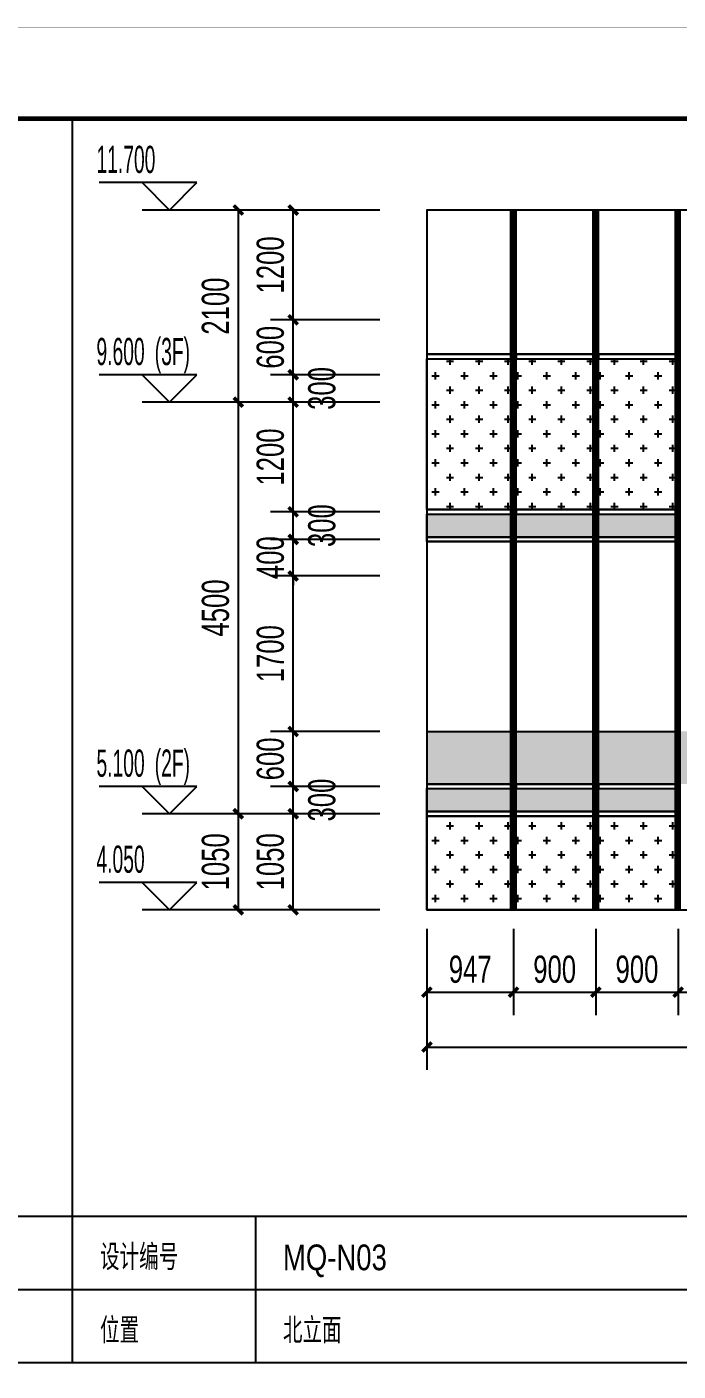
# Model space of a CAD drawing. Extents: x -483182 to 812890, y -390528 to -214858.
# Drawn here: x -155345 to -148224, y -309085 to -294389 of the extents above; entities that cross this region are included whole.
import ezdxf

# ---------------------------------------------------------------- set-up
doc = ezdxf.new("R2010")
doc.units = 0
doc.header["$LTSCALE"] = 1000
doc.header["$MEASUREMENT"] = 0
doc.linetypes.add('ACAD_ISO05W100', pattern=[34, 24, -3, 0.5, -3, 0.5, -3])
for name, color, linetype in [('01-标注_尺寸', 124, 'Continuous'), ('01-标注_标高', 200, 'Continuous'), ('01-标注_轴线坐标', 132, 'Continuous'), ('02-TEXT_标注', 130, 'Continuous'), ('05-填充_156', 156, 'Continuous'), ('05-填充_168', 168, 'Continuous'), ('05-填充_18', 18, 'Continuous'), ('05-填充_天正', 14, 'Continuous'), ('A-0-图名图例', 2, 'Continuous'), ('A-C_幕墙龙骨', 133, 'Continuous'), ('A-C_窗', 140, 'Continuous')]:
    doc.layers.add(name, color=color, linetype=linetype)
doc.styles.add('_TCH_DIM', font='ros.shx', dxfattribs={"width": 0.75, "bigfont": 'jd.shx'})
doc.styles.add('_TCH_DIM_T3', font='ros.shx', dxfattribs={"width": 0.705882, "bigfont": 'jd.shx'})
doc.dimstyles.new('_TCH_ARCH&&100', dxfattribs={"dimtxt": 297.5, "dimasz": 100, "dimexe": 250, "dimexo": 300, "dimgap": 100, "dimtad": 1, "dimdec": 0, "dimzin": 0, "dimdsep": 46, "dimtxsty": '_TCH_DIM_T3', "dimblk": 'ARCHTICK', "dimcen": 0.09, "dimclrt": 7, "dimazin": 2, "dimtfac": 1, "dimtdec": 0, "dimtix": 1, "dimtmove": 2, "dimatfit": 3, "dimfxl": 0, "dimtolj": 1, "dimtzin": 0, "dimarcsym": 0})
pattern_1 = [(0, (-30372, 317429.43), (158.75, 158.75), [79.375, -238.125]), (90, (-30332.32, 317389.74), (-158.75, 158.75), [79.375, -238.125])]
pattern_2 = [(0, (-31272, 317429.43), (158.75, 158.75), [79.375, -238.125]), (90, (-31232.32, 317389.74), (-158.75, 158.75), [79.375, -238.125])]
pattern_3 = [(0, (-32172, 317429.43), (158.75, 158.75), [79.375, -238.125]), (90, (-32132.32, 317389.74), (-158.75, 158.75), [79.375, -238.125])]

# ---------------------------------------------------------------- blocks, each defined once
blk = doc.blocks.new('jdtyrs')
at = {"layer": '05-填充_156'}
h = blk.add_hatch(dxfattribs=at)
h.set_pattern_fill('CROSS', color=136, scale=100)
h.set_pattern_definition(pattern_3)
h.paths.add_polyline_path([(0, 5875), (917, 5875), (917, 4225), (0, 4225)])
h = blk.add_hatch(dxfattribs=at)
h.set_pattern_fill('CROSS', color=136, scale=100)
h.set_pattern_definition(pattern_2)
h.paths.add_polyline_path([(977, 5875), (1817, 5875), (1817, 4225), (977, 4225)])
h = blk.add_hatch(dxfattribs=at)
h.set_pattern_fill('CROSS', color=136, scale=100)
h.set_pattern_definition(pattern_1)
h.paths.add_polyline_path([(1877, 5875), (2717, 5875), (2717, 4225), (1877, 4225)])
h = blk.add_hatch(dxfattribs=at)
h.set_pattern_fill('CROSS', color=136, scale=100)
h.set_pattern_definition(pattern_3)
h.paths.add_polyline_path([(0, 875), (917, 875), (917, -150), (0, -150)])
h = blk.add_hatch(dxfattribs=at)
h.set_pattern_fill('CROSS', color=136, scale=100)
h.set_pattern_definition(pattern_2)
h.paths.add_polyline_path([(977, 875), (1817, 875), (1817, -150), (977, -150)])
h = blk.add_hatch(dxfattribs=at)
h.set_pattern_fill('CROSS', color=136, scale=100)
h.set_pattern_definition(pattern_1)
h.paths.add_polyline_path([(1877, 875), (2717, 875), (2717, -150), (1877, -150)])
at = {"layer": '05-填充_168'}
h = blk.add_hatch(color=256, dxfattribs=at)
h.dxf.hatch_style = 1
h.paths.add_polyline_path([(0, 4175), (917, 4175), (917, 3925), (0, 3925)])
h = blk.add_hatch(color=256, dxfattribs=at)
h.dxf.hatch_style = 1
h.paths.add_polyline_path([(977, 4175), (1817, 4175), (1817, 3925), (977, 3925)])
h = blk.add_hatch(color=256, dxfattribs=at)
h.dxf.hatch_style = 1
h.paths.add_polyline_path([(1877, 4175), (2717, 4175), (2717, 3925), (1877, 3925)])
h = blk.add_hatch(color=256, dxfattribs=at)
h.dxf.hatch_style = 1
h.paths.add_polyline_path([(0, 1175), (917, 1175), (917, 925), (0, 925)])
h = blk.add_hatch(color=256, dxfattribs=at)
h.dxf.hatch_style = 1
h.paths.add_polyline_path([(977, 1175), (1817, 1175), (1817, 925), (977, 925)])
h = blk.add_hatch(color=256, dxfattribs=at)
h.dxf.hatch_style = 1
h.paths.add_polyline_path([(1877, 1175), (2717, 1175), (2717, 925), (1877, 925)])
at = {"layer": '05-填充_天正'}
h = blk.add_hatch(dxfattribs=at)
h.set_pattern_fill('AR-CONC', color=256, scale=200)
h.set_pattern_definition([(50, (569349.8, 336406.5), (364.36934, -31.87817), [38.1, -419.1]), (355, (569349.8, 336406.5), (-70.48565, 382.11329), [30.48, -335.28]), (100.451, (569380.17, 336403.84), (293.885, 350.23338), [32.38, -356.18]), (46.1842, (569349.8, 336508.1), (542.15808, -84.08466), [57.15, -628.65]), (96.6356, (569395, 336501.1), (474.80847, 494.8511), [48.57, -534.27]), (351.184, (569349.8, 336508.1), (474.8092, 494.85024), [45.72, -502.92]), (21, (569400.6, 336482.7), (303.22976, -204.53104), [38.1, -419.1]), (326, (569400.6, 336482.7), (123.60406, 368.37593), [30.48, -335.28]), (71.4514, (569425.87, 336465.66), (426.83298, 163.84572), [32.38, -356.18]), (37.5, (569349.8, 336406.5), (6.177207, 169.110078), [0, -331.216, 0, -340.36, 0, -336.55]), (7.5, (569349.8, 336406.5), (133.639325, 200.36115), [0, -194.056, 0, -323.596, 0, -128.27]), (327.5, (569236.52, 336406.5), (271.18119, -11.457488), [0, -127, 0, -396.24, 0, -525.78]), (317.5, (569185.72, 336406.5), (296.25836, 50.85298), [0, -165.1, 0, -263.144, 0, -373.38])])
h.paths.add_polyline_path([(15377, 1800), (16247, 1800), (16247, 1225), (15377, 1225)])
h.paths.add_polyline_path([(14477, 1800), (15317, 1800), (15317, 1225), (14477, 1225)])
h.paths.add_polyline_path([(13577, 1800), (14417, 1800), (14417, 1225), (13577, 1225)])
h.paths.add_polyline_path([(12677, 1800), (13517, 1800), (13517, 1225), (12677, 1225)])
h.paths.add_polyline_path([(11777, 1800), (12617, 1800), (12617, 1225), (11777, 1225)])
h.paths.add_polyline_path([(10877, 1800), (11717, 1800), (11717, 1225), (10877, 1225)])
h.paths.add_polyline_path([(9977, 1800), (10817, 1800), (10817, 1225), (9977, 1225)])
h.paths.add_polyline_path([(9077, 1800), (9917, 1800), (9917, 1225), (9077, 1225)])
h.paths.add_polyline_path([(8177, 1800), (9017, 1800), (9017, 1225), (8177, 1225)])
h.paths.add_polyline_path([(7277, 1800), (8117, 1800), (8117, 1225), (7277, 1225)])
h.paths.add_polyline_path([(6377, 1800), (7217, 1800), (7217, 1225), (6377, 1225)])
h.paths.add_polyline_path([(5477, 1800), (6317, 1800), (6317, 1225), (5477, 1225)])
h.paths.add_polyline_path([(4577, 1800), (5417, 1800), (5417, 1225), (4577, 1225)])
h.paths.add_polyline_path([(3677, 1800), (4517, 1800), (4517, 1225), (3677, 1225)])
h.paths.add_polyline_path([(2777, 1800), (3617, 1800), (3617, 1225), (2777, 1225)])
h.paths.add_polyline_path([(1877, 1800), (2717, 1800), (2717, 1225), (1877, 1225)])
h.paths.add_polyline_path([(977, 1800), (1817, 1800), (1817, 1225), (977, 1225)])
h.paths.add_polyline_path([(0, 1800), (917, 1800), (917, 1225), (0, 1225)])
for points in [[(0, 5925), (917, 5925)], [(977, 5925), (1817, 5925)], [(1877, 5925), (2717, 5925)], [(0, 5875), (917, 5875)], [(0, 5875), (917, 5875)], [(977, 5875), (1817, 5875)], [(977, 5875), (1817, 5875)], [(1877, 5875), (2717, 5875)], [(1877, 5875), (2717, 5875)], [(0, 4225), (917, 4225)], [(0, 4175), (917, 4175)], [(977, 4225), (1817, 4225)], [(977, 4175), (1817, 4175)], [(1877, 4225), (2717, 4225)], [(1877, 4175), (2717, 4175)], [(0, 3925), (917, 3925)], [(0, 3875), (917, 3875)], [(977, 3925), (1817, 3925)], [(977, 3875), (1817, 3875)], [(1877, 3925), (2717, 3925)], [(1877, 3875), (2717, 3875)], [(0, 1800), (917, 1800)], [(977, 1800), (1817, 1800)], [(1877, 1800), (2717, 1800)], [(0, 1225), (917, 1225)], [(977, 1225), (1817, 1225)], [(1877, 1225), (2717, 1225)], [(0, 1175), (917, 1175)], [(977, 1175), (1817, 1175)], [(1877, 1175), (2717, 1175)], [(0, 925), (917, 925)], [(977, 925), (1817, 925)], [(1877, 925), (2717, 925)], [(0, 875), (917, 875)], [(977, 875), (1817, 875)], [(1877, 875), (2717, 875)]]:
    blk.add_lwpolyline(points)
for points in [[(0, 5875), (917, 5875), (917, 5925), (0, 5925)], [(977, 5875), (1817, 5875), (1817, 5925), (977, 5925)], [(1877, 5875), (2717, 5875), (2717, 5925), (1877, 5925)], [(0, 5875), (917, 5875), (917, 4225), (0, 4225)], [(977, 5875), (1817, 5875), (1817, 4225), (977, 4225)], [(1877, 5875), (2717, 5875), (2717, 4225), (1877, 4225)], [(0, 4175), (917, 4175), (917, 4225), (0, 4225)], [(0, 4175), (917, 4175), (917, 3925), (0, 3925)], [(977, 4175), (1817, 4175), (1817, 4225), (977, 4225)], [(977, 4175), (1817, 4175), (1817, 3925), (977, 3925)], [(1877, 4175), (2717, 4175), (2717, 4225), (1877, 4225)], [(1877, 4175), (2717, 4175), (2717, 3925), (1877, 3925)], [(917, 3875), (0, 3875), (0, 3925), (917, 3925)], [(1817, 3875), (977, 3875), (977, 3925), (1817, 3925)], [(2717, 3875), (1877, 3875), (1877, 3925), (2717, 3925)], [(0, 1175), (917, 1175), (917, 1225), (0, 1225)], [(977, 1175), (1817, 1175), (1817, 1225), (977, 1225)], [(1877, 1175), (2717, 1175), (2717, 1225), (1877, 1225)], [(0, 1175), (917, 1175), (917, 925), (0, 925)], [(977, 1175), (1817, 1175), (1817, 925), (977, 925)], [(1877, 1175), (2717, 1175), (2717, 925), (1877, 925)], [(917, 875), (0, 875), (0, 925), (917, 925)], [(1817, 875), (977, 875), (977, 925), (1817, 925)], [(2717, 875), (1877, 875), (1877, 925), (2717, 925)], [(0, 875), (917, 875), (917, -150), (0, -150)], [(977, 875), (1817, 875), (1817, -150), (977, -150)], [(1877, 875), (2717, 875), (2717, -150), (1877, -150)]]:
    blk.add_lwpolyline(points, close=True)
at = {"layer": '05-填充_18', "const_width": 60}
for points in [[(947, -150), (947, 7500)], [(1847, -150), (1847, 7500)], [(2747, -150), (2747, 7500)]]:
    blk.add_lwpolyline(points, dxfattribs=at)
at = {"layer": 'A-C_幕墙龙骨'}
for points in [[(917, -150), (917, 7500)], [(977, -150), (977, 7500)], [(1817, -150), (1817, 7500)], [(1877, -150), (1877, 7500)], [(2717, -150), (2717, 7500)]]:
    blk.add_lwpolyline(points, dxfattribs=at)
at = {"layer": 'A-C_窗'}
blk.add_lwpolyline([(0, -150), (16247, -150), (16247, 7500), (0, 7500)], close=True, dxfattribs=at)
blk.add_lwpolyline([(0, -150), (16247, -150), (16247, 7500), (0, 7500)], close=True, dxfattribs=at)
blk = doc.blocks.new('图框-A1')
for points, const_width in [([(0, 0), (841, 0), (841, 594), (0, 594)], 0.05), ([(766, 584), (25, 584), (25, 10), (766, 10)], 0.5)]:
    blk.add_lwpolyline(points, close=True, dxfattribs=dict(const_width=const_width))
blk = doc.blocks.new('_ArchTick')
at = {"color": 0, "linetype": 'ByBlock', "const_width": 0.4}
blk.add_lwpolyline([(-0.5, -0.5), (0.5, 0.5)], dxfattribs=at)
blk = doc.blocks.new('*D1581')
at = {"layer": '01-标注_尺寸', "color": 0, "lineweight": -2, "transparency": 16777216}
for p, q in [((-148224, -304251), (-148224, -305192)), ((-147324, -304251), (-147324, -305192)), ((-148224, -304942), (-147324, -304942))]:
    blk.add_line(p, q, dxfattribs=at)
at = {"layer": 'Defpoints', "color": 0, "transparency": 16777216}
for p in [(-148224, -303951), (-147324, -303951), (-147324, -304942)]:
    blk.add_point(p, dxfattribs=at)
at = {"layer": '01-标注_尺寸', "color": 0, "lineweight": -2, "transparency": 16777216, "xscale": 100, "yscale": 100, "zscale": 100, "rotation": 180}
blk.add_blockref('_ArchTick', (-148224, -304942), dxfattribs=at)
at = {"layer": '01-标注_尺寸', "color": 0, "lineweight": -2, "transparency": 16777216, "xscale": 100, "yscale": 100, "zscale": 100}
blk.add_blockref('_ArchTick', (-147324, -304942), dxfattribs=at)
at = {"layer": '01-标注_尺寸', "color": 7, "transparency": 16777216, "insert": (-147774, -304693), "char_height": 297.5, "attachment_point": 5, "style": '_TCH_DIM_T3'}
blk.add_mtext('\\A1;900', dxfattribs=at)
blk = doc.blocks.new('*D1582')
at = {"layer": '01-标注_尺寸', "color": 0, "lineweight": -2, "transparency": 16777216}
for p, q in [((-149124, -304251), (-149124, -305192)), ((-148224, -304251), (-148224, -305192)), ((-149124, -304942), (-148224, -304942))]:
    blk.add_line(p, q, dxfattribs=at)
at = {"layer": 'Defpoints', "color": 0, "transparency": 16777216}
for p in [(-149124, -303951), (-148224, -303951), (-148224, -304942)]:
    blk.add_point(p, dxfattribs=at)
at = {"layer": '01-标注_尺寸', "color": 0, "lineweight": -2, "transparency": 16777216, "xscale": 100, "yscale": 100, "zscale": 100, "rotation": 180}
blk.add_blockref('_ArchTick', (-149124, -304942), dxfattribs=at)
at = {"layer": '01-标注_尺寸', "color": 0, "lineweight": -2, "transparency": 16777216, "xscale": 100, "yscale": 100, "zscale": 100}
blk.add_blockref('_ArchTick', (-148224, -304942), dxfattribs=at)
at = {"layer": '01-标注_尺寸', "color": 7, "transparency": 16777216, "insert": (-148674, -304693), "char_height": 297.5, "attachment_point": 5, "style": '_TCH_DIM_T3'}
blk.add_mtext('\\A1;900', dxfattribs=at)
blk = doc.blocks.new('*D1583')
at = {"layer": '01-标注_尺寸', "color": 0, "lineweight": -2, "transparency": 16777216}
for p, q in [((-150024, -304251), (-150024, -305192)), ((-149124, -304251), (-149124, -305192)), ((-150024, -304942), (-149124, -304942))]:
    blk.add_line(p, q, dxfattribs=at)
at = {"layer": 'Defpoints', "color": 0, "transparency": 16777216}
for p in [(-150024, -303951), (-149124, -303951), (-149124, -304942)]:
    blk.add_point(p, dxfattribs=at)
at = {"layer": '01-标注_尺寸', "color": 0, "lineweight": -2, "transparency": 16777216, "xscale": 100, "yscale": 100, "zscale": 100, "rotation": 180}
blk.add_blockref('_ArchTick', (-150024, -304942), dxfattribs=at)
at = {"layer": '01-标注_尺寸', "color": 0, "lineweight": -2, "transparency": 16777216, "xscale": 100, "yscale": 100, "zscale": 100}
blk.add_blockref('_ArchTick', (-149124, -304942), dxfattribs=at)
at = {"layer": '01-标注_尺寸', "color": 7, "transparency": 16777216, "insert": (-149574, -304693), "char_height": 297.5, "attachment_point": 5, "style": '_TCH_DIM_T3'}
blk.add_mtext('\\A1;900', dxfattribs=at)
blk = doc.blocks.new('*D1584')
at = {"layer": '01-标注_尺寸', "color": 0, "lineweight": -2, "transparency": 16777216}
for p, q in [((-150971, -304251), (-150971, -305192)), ((-150024, -304251), (-150024, -305192)), ((-150971, -304942), (-150024, -304942))]:
    blk.add_line(p, q, dxfattribs=at)
at = {"layer": 'Defpoints', "color": 0, "transparency": 16777216}
for p in [(-150971, -303951), (-150024, -303951), (-150024, -304942)]:
    blk.add_point(p, dxfattribs=at)
at = {"layer": '01-标注_尺寸', "color": 0, "lineweight": -2, "transparency": 16777216, "xscale": 100, "yscale": 100, "zscale": 100, "rotation": 180}
blk.add_blockref('_ArchTick', (-150971, -304942), dxfattribs=at)
at = {"layer": '01-标注_尺寸', "color": 0, "lineweight": -2, "transparency": 16777216, "xscale": 100, "yscale": 100, "zscale": 100}
blk.add_blockref('_ArchTick', (-150024, -304942), dxfattribs=at)
at = {"layer": '01-标注_尺寸', "color": 7, "transparency": 16777216, "insert": (-150497, -304693), "char_height": 297.5, "attachment_point": 5, "style": '_TCH_DIM_T3'}
blk.add_mtext('\\A1;947', dxfattribs=at)
blk = doc.blocks.new('*D1585')
at = {"layer": '01-标注_尺寸', "color": 0, "lineweight": -2, "transparency": 16777216}
for p, q in [((-150971, -304351), (-150971, -305792)), ((-134724, -304351), (-134724, -305792)), ((-150971, -305542), (-134724, -305542))]:
    blk.add_line(p, q, dxfattribs=at)
at = {"layer": 'Defpoints', "color": 0, "transparency": 16777216}
for p in [(-150971, -304051), (-134724, -304051), (-134724, -305542)]:
    blk.add_point(p, dxfattribs=at)
at = {"layer": '01-标注_尺寸', "color": 0, "lineweight": -2, "transparency": 16777216, "xscale": 100, "yscale": 100, "zscale": 100, "rotation": 180}
blk.add_blockref('_ArchTick', (-150971, -305542), dxfattribs=at)
at = {"layer": '01-标注_尺寸', "color": 0, "lineweight": -2, "transparency": 16777216, "xscale": 100, "yscale": 100, "zscale": 100}
blk.add_blockref('_ArchTick', (-134724, -305542), dxfattribs=at)
at = {"layer": '01-标注_尺寸', "color": 7, "transparency": 16777216, "insert": (-142847, -305293), "char_height": 297.5, "attachment_point": 5, "style": '_TCH_DIM_T3'}
blk.add_mtext('\\A1;16247', dxfattribs=at)
blk = doc.blocks.new('*D1876')
at = {"layer": '01-标注_轴线坐标', "color": 0, "lineweight": -2, "transparency": 16777216}
for p, q in [((-151734, -302992), (-153283, -302992)), ((-153033, -304042), (-153033, -302992)), ((-151734, -304042), (-153283, -304042))]:
    blk.add_line(p, q, dxfattribs=at)
at = {"layer": 'Defpoints', "color": 0, "transparency": 16777216}
for p in [(-153033, -302992), (-151434, -302992), (-151434, -304042)]:
    blk.add_point(p, dxfattribs=at)
at = {"layer": '01-标注_轴线坐标', "color": 0, "lineweight": -2, "transparency": 16777216, "xscale": 100, "yscale": 100, "zscale": 100}
for p, rotation in [((-153033, -302992), 90), ((-153033, -304042), 270)]:
    blk.add_blockref('_ArchTick', p, dxfattribs=dict(at, rotation=rotation))
at = {"layer": '01-标注_轴线坐标', "color": 7, "transparency": 16777216, "insert": (-153282, -303517), "char_height": 297.5, "attachment_point": 5, "rotation": 90, "style": '_TCH_DIM_T3'}
blk.add_mtext('\\A1;1050', dxfattribs=at)
blk = doc.blocks.new('*D1877')
at = {"layer": '01-标注_轴线坐标', "color": 0, "lineweight": -2, "transparency": 16777216}
for p, q in [((-151734, -298492), (-153283, -298492)), ((-153033, -302992), (-153033, -298492)), ((-151734, -302992), (-153283, -302992))]:
    blk.add_line(p, q, dxfattribs=at)
at = {"layer": 'Defpoints', "color": 0, "transparency": 16777216}
for p in [(-153033, -298492), (-151434, -298492), (-151434, -302992)]:
    blk.add_point(p, dxfattribs=at)
at = {"layer": '01-标注_轴线坐标', "color": 0, "lineweight": -2, "transparency": 16777216, "xscale": 100, "yscale": 100, "zscale": 100}
for p, rotation in [((-153033, -298492), 90), ((-153033, -302992), 270)]:
    blk.add_blockref('_ArchTick', p, dxfattribs=dict(at, rotation=rotation))
at = {"layer": '01-标注_轴线坐标', "color": 7, "transparency": 16777216, "insert": (-153282, -300742), "char_height": 297.5, "attachment_point": 5, "rotation": 90, "style": '_TCH_DIM_T3'}
blk.add_mtext('\\A1;4500', dxfattribs=at)
blk = doc.blocks.new('*D1878')
at = {"layer": '01-标注_轴线坐标', "color": 0, "lineweight": -2, "transparency": 16777216}
for p, q in [((-151734, -296392), (-153283, -296392)), ((-153033, -298492), (-153033, -296392)), ((-151734, -298492), (-153283, -298492))]:
    blk.add_line(p, q, dxfattribs=at)
at = {"layer": 'Defpoints', "color": 0, "transparency": 16777216}
for p in [(-153033, -296392), (-151434, -296392), (-151434, -298492)]:
    blk.add_point(p, dxfattribs=at)
at = {"layer": '01-标注_轴线坐标', "color": 0, "lineweight": -2, "transparency": 16777216, "xscale": 100, "yscale": 100, "zscale": 100}
for p, rotation in [((-153033, -296392), 90), ((-153033, -298492), 270)]:
    blk.add_blockref('_ArchTick', p, dxfattribs=dict(at, rotation=rotation))
at = {"layer": '01-标注_轴线坐标', "color": 7, "transparency": 16777216, "insert": (-153282, -297442), "char_height": 297.5, "attachment_point": 5, "rotation": 90, "style": '_TCH_DIM_T3'}
blk.add_mtext('\\A1;2100', dxfattribs=at)
blk = doc.blocks.new('*D1879')
at = {"layer": '01-标注_尺寸', "color": 0, "lineweight": -2, "transparency": 16777216}
for p, q in [((-151485, -302992), (-152683, -302992)), ((-152433, -304042), (-152433, -302992)), ((-151485, -304042), (-152683, -304042))]:
    blk.add_line(p, q, dxfattribs=at)
at = {"layer": 'Defpoints', "color": 0, "transparency": 16777216}
for p in [(-152433, -302992), (-151185, -302992), (-151185, -304042)]:
    blk.add_point(p, dxfattribs=at)
at = {"layer": '01-标注_尺寸', "color": 0, "lineweight": -2, "transparency": 16777216, "xscale": 100, "yscale": 100, "zscale": 100}
for p, rotation in [((-152433, -302992), 90), ((-152433, -304042), 270)]:
    blk.add_blockref('_ArchTick', p, dxfattribs=dict(at, rotation=rotation))
at = {"layer": '01-标注_尺寸', "color": 7, "transparency": 16777216, "insert": (-152682, -303517), "char_height": 297.5, "attachment_point": 5, "rotation": 90, "style": '_TCH_DIM_T3'}
blk.add_mtext('\\A1;1050', dxfattribs=at)
blk = doc.blocks.new('*D1880')
at = {"layer": '01-标注_尺寸', "color": 0, "lineweight": -2, "transparency": 16777216}
for p, q in [((-151485, -302692), (-152683, -302692)), ((-152433, -302992), (-152433, -302692)), ((-151485, -302992), (-152683, -302992))]:
    blk.add_line(p, q, dxfattribs=at)
at = {"layer": 'Defpoints', "color": 0, "transparency": 16777216}
for p in [(-152433, -302692), (-151185, -302692), (-151185, -302992)]:
    blk.add_point(p, dxfattribs=at)
at = {"layer": '01-标注_尺寸', "color": 0, "lineweight": -2, "transparency": 16777216, "xscale": 100, "yscale": 100, "zscale": 100}
for p, rotation in [((-152433, -302692), 90), ((-152433, -302992), 270)]:
    blk.add_blockref('_ArchTick', p, dxfattribs=dict(at, rotation=rotation))
at = {"layer": '01-标注_尺寸', "color": 7, "transparency": 16777216, "insert": (-152119, -302842), "char_height": 297.5, "attachment_point": 5, "rotation": 90, "style": '_TCH_DIM_T3'}
blk.add_mtext('\\A1;300', dxfattribs=at)
blk = doc.blocks.new('*D1881')
at = {"layer": '01-标注_尺寸', "color": 0, "lineweight": -2, "transparency": 16777216}
for p, q in [((-151485, -302092), (-152683, -302092)), ((-152433, -302692), (-152433, -302092)), ((-151485, -302692), (-152683, -302692))]:
    blk.add_line(p, q, dxfattribs=at)
at = {"layer": 'Defpoints', "color": 0, "transparency": 16777216}
for p in [(-152433, -302092), (-151185, -302092), (-151185, -302692)]:
    blk.add_point(p, dxfattribs=at)
at = {"layer": '01-标注_尺寸', "color": 0, "lineweight": -2, "transparency": 16777216, "xscale": 100, "yscale": 100, "zscale": 100}
for p, rotation in [((-152433, -302092), 90), ((-152433, -302692), 270)]:
    blk.add_blockref('_ArchTick', p, dxfattribs=dict(at, rotation=rotation))
at = {"layer": '01-标注_尺寸', "color": 7, "transparency": 16777216, "insert": (-152682, -302392), "char_height": 297.5, "attachment_point": 5, "rotation": 90, "style": '_TCH_DIM_T3'}
blk.add_mtext('\\A1;600', dxfattribs=at)
blk = doc.blocks.new('*D1882')
at = {"layer": '01-标注_尺寸', "color": 0, "lineweight": -2, "transparency": 16777216}
for p, q in [((-151485, -300392), (-152683, -300392)), ((-152433, -302092), (-152433, -300392)), ((-151485, -302092), (-152683, -302092))]:
    blk.add_line(p, q, dxfattribs=at)
at = {"layer": 'Defpoints', "color": 0, "transparency": 16777216}
for p in [(-152433, -300392), (-151185, -300392), (-151185, -302092)]:
    blk.add_point(p, dxfattribs=at)
at = {"layer": '01-标注_尺寸', "color": 0, "lineweight": -2, "transparency": 16777216, "xscale": 100, "yscale": 100, "zscale": 100}
for p, rotation in [((-152433, -300392), 90), ((-152433, -302092), 270)]:
    blk.add_blockref('_ArchTick', p, dxfattribs=dict(at, rotation=rotation))
at = {"layer": '01-标注_尺寸', "color": 7, "transparency": 16777216, "insert": (-152682, -301242), "char_height": 297.5, "attachment_point": 5, "rotation": 90, "style": '_TCH_DIM_T3'}
blk.add_mtext('\\A1;1700', dxfattribs=at)
blk = doc.blocks.new('*D1883')
at = {"layer": '01-标注_尺寸', "color": 0, "lineweight": -2, "transparency": 16777216}
for p, q in [((-152433, -299992), (-152433, -299892)), ((-151485, -299992), (-152683, -299992)), ((-152433, -300392), (-152433, -299992)), ((-151485, -300392), (-152683, -300392)), ((-152433, -300392), (-152433, -300492))]:
    blk.add_line(p, q, dxfattribs=at)
at = {"layer": 'Defpoints', "color": 0, "transparency": 16777216}
for p in [(-152433, -299992), (-151185, -299992), (-151185, -300392)]:
    blk.add_point(p, dxfattribs=at)
at = {"layer": '01-标注_尺寸', "color": 0, "lineweight": -2, "transparency": 16777216, "xscale": 100, "yscale": 100, "zscale": 100}
for p, rotation in [((-152433, -299992), 270), ((-152433, -300392), 90)]:
    blk.add_blockref('_ArchTick', p, dxfattribs=dict(at, rotation=rotation))
at = {"layer": '01-标注_尺寸', "color": 7, "transparency": 16777216, "insert": (-152682, -300192), "char_height": 297.5, "attachment_point": 5, "rotation": 90, "style": '_TCH_DIM_T3'}
blk.add_mtext('\\A1;400', dxfattribs=at)
blk = doc.blocks.new('*D1884')
at = {"layer": '01-标注_尺寸', "color": 0, "lineweight": -2, "transparency": 16777216}
for p, q in [((-151485, -299692), (-152683, -299692)), ((-152433, -299992), (-152433, -299692)), ((-151485, -299992), (-152683, -299992))]:
    blk.add_line(p, q, dxfattribs=at)
at = {"layer": 'Defpoints', "color": 0, "transparency": 16777216}
for p in [(-152433, -299692), (-151185, -299692), (-151185, -299992)]:
    blk.add_point(p, dxfattribs=at)
at = {"layer": '01-标注_尺寸', "color": 0, "lineweight": -2, "transparency": 16777216, "xscale": 100, "yscale": 100, "zscale": 100}
for p, rotation in [((-152433, -299692), 90), ((-152433, -299992), 270)]:
    blk.add_blockref('_ArchTick', p, dxfattribs=dict(at, rotation=rotation))
at = {"layer": '01-标注_尺寸', "color": 7, "transparency": 16777216, "insert": (-152119, -299842), "char_height": 297.5, "attachment_point": 5, "rotation": 90, "style": '_TCH_DIM_T3'}
blk.add_mtext('\\A1;300', dxfattribs=at)
blk = doc.blocks.new('*D1885')
at = {"layer": '01-标注_尺寸', "color": 0, "lineweight": -2, "transparency": 16777216}
for p, q in [((-151485, -298492), (-152683, -298492)), ((-152433, -299692), (-152433, -298492)), ((-151485, -299692), (-152683, -299692))]:
    blk.add_line(p, q, dxfattribs=at)
at = {"layer": 'Defpoints', "color": 0, "transparency": 16777216}
for p in [(-152433, -298492), (-151185, -298492), (-151185, -299692)]:
    blk.add_point(p, dxfattribs=at)
at = {"layer": '01-标注_尺寸', "color": 0, "lineweight": -2, "transparency": 16777216, "xscale": 100, "yscale": 100, "zscale": 100}
for p, rotation in [((-152433, -298492), 90), ((-152433, -299692), 270)]:
    blk.add_blockref('_ArchTick', p, dxfattribs=dict(at, rotation=rotation))
at = {"layer": '01-标注_尺寸', "color": 7, "transparency": 16777216, "insert": (-152682, -299092), "char_height": 297.5, "attachment_point": 5, "rotation": 90, "style": '_TCH_DIM_T3'}
blk.add_mtext('\\A1;1200', dxfattribs=at)
blk = doc.blocks.new('*D1886')
at = {"layer": '01-标注_尺寸', "color": 0, "lineweight": -2, "transparency": 16777216}
for p, q in [((-151485, -298192), (-152683, -298192)), ((-152433, -298492), (-152433, -298192)), ((-151485, -298492), (-152683, -298492))]:
    blk.add_line(p, q, dxfattribs=at)
at = {"layer": 'Defpoints', "color": 0, "transparency": 16777216}
for p in [(-152433, -298192), (-151185, -298192), (-151185, -298492)]:
    blk.add_point(p, dxfattribs=at)
at = {"layer": '01-标注_尺寸', "color": 0, "lineweight": -2, "transparency": 16777216, "xscale": 100, "yscale": 100, "zscale": 100}
for p, rotation in [((-152433, -298192), 90), ((-152433, -298492), 270)]:
    blk.add_blockref('_ArchTick', p, dxfattribs=dict(at, rotation=rotation))
at = {"layer": '01-标注_尺寸', "color": 7, "transparency": 16777216, "insert": (-152119, -298342), "char_height": 297.5, "attachment_point": 5, "rotation": 90, "style": '_TCH_DIM_T3'}
blk.add_mtext('\\A1;300', dxfattribs=at)
blk = doc.blocks.new('*D1887')
at = {"layer": '01-标注_尺寸', "color": 0, "lineweight": -2, "transparency": 16777216}
for p, q in [((-151485, -297592), (-152683, -297592)), ((-152433, -298192), (-152433, -297592)), ((-151485, -298192), (-152683, -298192))]:
    blk.add_line(p, q, dxfattribs=at)
at = {"layer": 'Defpoints', "color": 0, "transparency": 16777216}
for p in [(-152433, -297592), (-151185, -297592), (-151185, -298192)]:
    blk.add_point(p, dxfattribs=at)
at = {"layer": '01-标注_尺寸', "color": 0, "lineweight": -2, "transparency": 16777216, "xscale": 100, "yscale": 100, "zscale": 100}
for p, rotation in [((-152433, -297592), 90), ((-152433, -298192), 270)]:
    blk.add_blockref('_ArchTick', p, dxfattribs=dict(at, rotation=rotation))
at = {"layer": '01-标注_尺寸', "color": 7, "transparency": 16777216, "insert": (-152682, -297892), "char_height": 297.5, "attachment_point": 5, "rotation": 90, "style": '_TCH_DIM_T3'}
blk.add_mtext('\\A1;600', dxfattribs=at)
blk = doc.blocks.new('*D1888')
at = {"layer": '01-标注_尺寸', "color": 0, "lineweight": -2, "transparency": 16777216}
for p, q in [((-151485, -296392), (-152683, -296392)), ((-152433, -297592), (-152433, -296392)), ((-151485, -297592), (-152683, -297592))]:
    blk.add_line(p, q, dxfattribs=at)
at = {"layer": 'Defpoints', "color": 0, "transparency": 16777216}
for p in [(-152433, -296392), (-151185, -296392), (-151185, -297592)]:
    blk.add_point(p, dxfattribs=at)
at = {"layer": '01-标注_尺寸', "color": 0, "lineweight": -2, "transparency": 16777216, "xscale": 100, "yscale": 100, "zscale": 100}
for p, rotation in [((-152433, -296392), 90), ((-152433, -297592), 270)]:
    blk.add_blockref('_ArchTick', p, dxfattribs=dict(at, rotation=rotation))
at = {"layer": '01-标注_尺寸', "color": 7, "transparency": 16777216, "insert": (-152682, -296992), "char_height": 297.5, "attachment_point": 5, "rotation": 90, "style": '_TCH_DIM_T3'}
blk.add_mtext('\\A1;1200', dxfattribs=at)

msp = doc.modelspace()

# ---------------------------------------------------------------- linework, layer by layer
at = {"layer": '01-标注_标高'}
for p, q in [((-153486.3, -296091.9), (-154554.3, -296091.9)), ((-153786.3, -296391.9), (-154086.3, -296091.9)), ((-153786.3, -296391.9), (-153486.3, -296091.9)), ((-153282.8, -296391.9), (-154086.3, -296391.9)), ((-153486.3, -298191.9), (-154554.3, -298191.9)), ((-153786.3, -298491.9), (-154086.3, -298191.9)), ((-153786.3, -298491.9), (-153486.3, -298191.9)), ((-153282.8, -298491.9), (-154086.3, -298491.9)), ((-153486.3, -302691.9), (-154554.3, -302691.9)), ((-153786.3, -302991.9), (-154086.3, -302691.9)), ((-153786.3, -302991.9), (-153486.3, -302691.9)), ((-153282.8, -302991.9), (-154086.3, -302991.9)), ((-153486.3, -303741.9), (-154554.3, -303741.9)), ((-153786.3, -304041.9), (-154086.3, -303741.9)), ((-153786.3, -304041.9), (-153486.3, -303741.9)), ((-153282.8, -304041.9), (-154086.3, -304041.9))]:
    msp.add_line(p, q, dxfattribs=at)
at = {"layer": 'A-0-图名图例'}
for p, q in [((-154845.5, -308991.9), (-154845.5, -295391.9)), ((-207380, -307391.9), (-133280, -307391.9)), ((-152845.5, -307391.9), (-152845.5, -308991.9)), ((-207380, -308191.9), (-133280, -308191.9)), ((-207380, -308991.9), (-133280, -308991.9))]:
    msp.add_line(p, q, dxfattribs=at)

# ---------------------------------------------------------------- block references
at = {"xscale": 100, "yscale": 100, "zscale": 100}
msp.add_blockref('图框-A1', (-209880, -353791.9), dxfattribs=at)
at = {"layer": 'A-C_窗'}
msp.add_blockref('jdtyrs', (-150971, -303891.9), dxfattribs=at)

# ---------------------------------------------------------------- texts
at = {"layer": '02-TEXT_标注', "style": '_TCH_DIM', "width": 0.529412}
for s, p in [('11.700', (-154584.3, -295986.9)), ('9.600', (-154584.3, -298086.9)), ('(3F)', (-153947.2, -298086.9)), ('(2F)', (-153947.2, -302586.9)), ('5.100', (-154584.3, -302586.9)), ('4.050', (-154584.3, -303636.9))]:
    msp.add_text(s, height=297.5, dxfattribs=at).set_placement(p)
at = {"layer": '02-TEXT_标注', "linetype": 'ACAD_ISO05W100', "style": '_TCH_DIM', "width": 0.8}
for s, p in [('设计编号', (-154545.5, -307980.4)), ('MQ-N03', (-152545.5, -307981.9)), ('位置', (-154545.5, -308781.9)), ('北立面', (-152545.5, -308781.9))]:
    msp.add_text(s, height=281.25, dxfattribs=at).set_placement(p)

# ---------------------------------------------------------------- dimensions: what is measured, and where the dimension line sits
at = {"layer": '01-标注_尺寸'}
for p1, p2, distance, picture, middle in [((-151185.2, -297591.9), (-151185.2, -296391.9), 1247.7, '*D1888', (-152681.6, -296991.9)), ((-151185.2, -298191.9), (-151185.2, -297591.9), 1247.7, '*D1887', (-152681.6, -297891.9)), ((-151185.2, -299691.9), (-151185.2, -298491.9), 1247.7, '*D1885', (-152681.6, -299091.9)), ((-151185.2, -300391.9), (-151185.2, -299991.9), 1247.7, '*D1883', (-152681.6, -300191.9)), ((-151185.2, -302091.9), (-151185.2, -300391.9), 1247.7, '*D1882', (-152681.6, -301241.9)), ((-151185.2, -302691.9), (-151185.2, -302091.9), 1247.7, '*D1881', (-152681.6, -302391.9)), ((-151185.2, -304041.9), (-151185.2, -302991.9), 1247.7, '*D1879', (-152681.6, -303516.9)), ((-150970.5358, -303951.4292), (-150024, -303951.4292), -990.5, '*D1584', (-150497.2679, -304693.1792)), ((-150024, -303951.4), (-149124, -303951.4), -990.5, '*D1583', (-149574, -304693.2)), ((-149124, -303951.4), (-148224, -303951.4), -990.5, '*D1582', (-148674, -304693.2)), ((-148224, -303951.4), (-147324, -303951.4), -990.5, '*D1581', (-147774, -304693.2)), ((-150970.5358, -304051.4292), (-134724.0097, -304051.4292), -1490.5, '*D1585', (-142847.2728, -305293.1792))]:
    dim = msp.add_aligned_dim(p1=p1, p2=p2, distance=distance, dimstyle='_TCH_ARCH&&100', dxfattribs=at)
    dim.commit()
    dim.dimension.update_dxf_attribs({"geometry": picture, "text_midpoint": middle})
for base, p1, p2, picture, middle in [((-152432.8, -298191.9), (-151185.2, -298491.9), (-151185.2, -298191.9), '*D1886', (-152119.2, -298341.9)), ((-152432.8, -299691.9), (-151185.2, -299991.9), (-151185.2, -299691.9), '*D1884', (-152119.2, -299841.9)), ((-152432.8, -302691.9), (-151185.2, -302991.9), (-151185.2, -302691.9), '*D1880', (-152119.2, -302841.9))]:
    dim = msp.add_linear_dim(base=base, p1=p1, p2=p2, angle=90, dimstyle='_TCH_ARCH&&100', dxfattribs=at)
    dim.commit()
    dim.dimension.update_dxf_attribs({"geometry": picture, "text_midpoint": middle, "dimtype": 161})
at = {"layer": '01-标注_轴线坐标'}
for p1, p2, picture, middle in [((-151433.6, -298491.9), (-151433.6, -296391.9), '*D1878', (-153281.6, -297441.9)), ((-151433.6, -302991.9), (-151433.6, -298491.9), '*D1877', (-153281.6, -300741.9)), ((-151433.6, -304041.9), (-151433.6, -302991.9), '*D1876', (-153281.6, -303516.9))]:
    dim = msp.add_aligned_dim(p1=p1, p2=p2, distance=1599.2, dimstyle='_TCH_ARCH&&100', dxfattribs=at)
    dim.commit()
    dim.dimension.update_dxf_attribs({"geometry": picture, "text_midpoint": middle})

doc.saveas('drawing.dxf')
